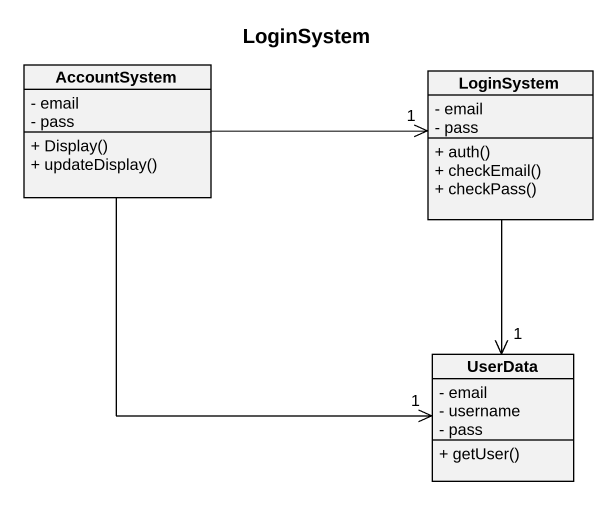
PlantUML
@startuml
title LoginSystem
hide circle
hide empty members
skinparam classAttributeIconSize 0
class AccountSystem {
  - email
  - pass
  + Display()
  + updateDisplay()
}
class LoginSystem {
  - email
  - pass
  + auth()
  + checkEmail()
  + checkPass()
}
class UserData {
  - email
  - username
  - pass
  + getUser()
}
AccountSystem -right-> "1" LoginSystem
AccountSystem --> "1" UserData
LoginSystem --> "1" UserData
@enduml
